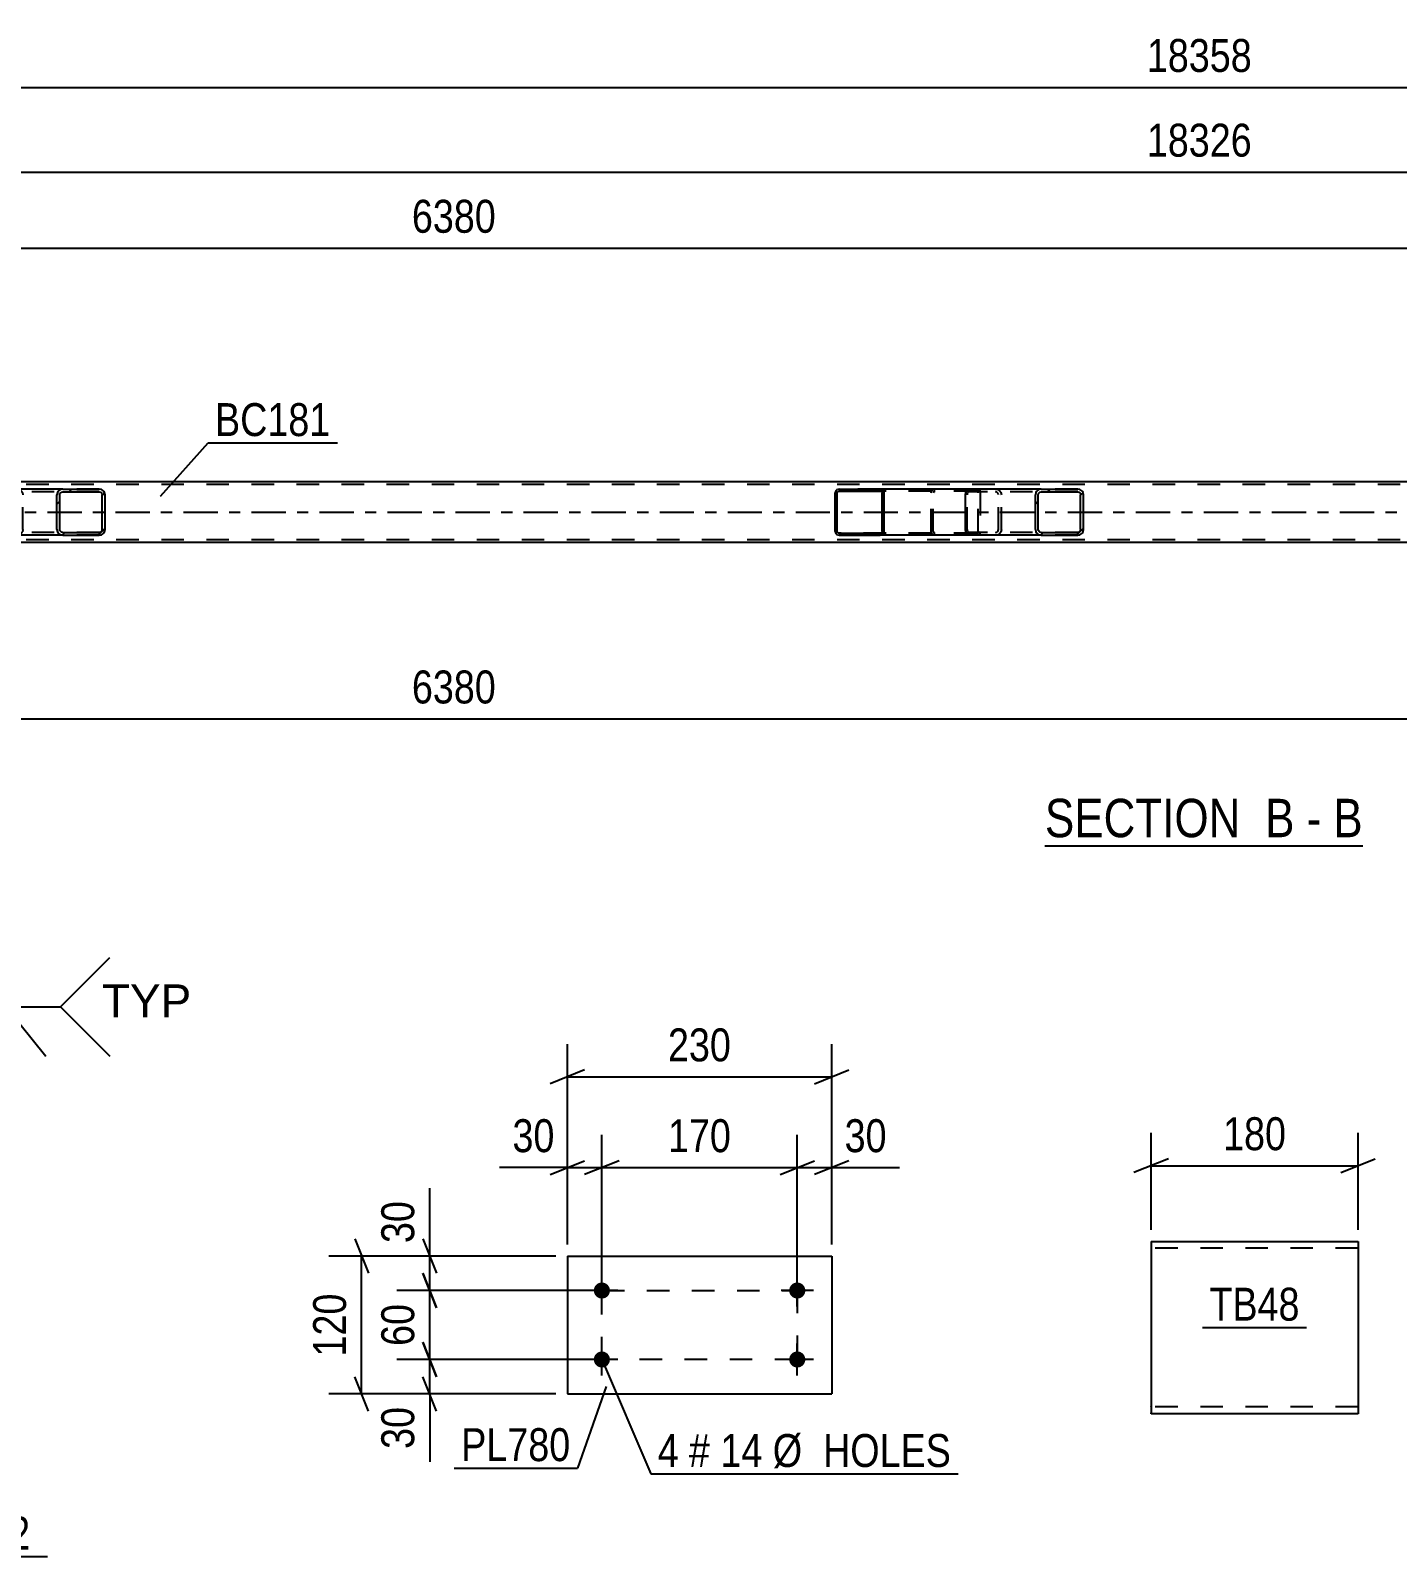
# Model space of a CAD drawing. Header units: millimetres. Extents: x 0 to 841, y 0 to 594.
# Drawn here: x 331.1 to 450.1, y 141.6 to 274.3 of the extents above; entities that cross this region are included whole.
import ezdxf

# ---------------------------------------------------------------- set-up
doc = ezdxf.new("R2010")
doc.units = ezdxf.units.MM
doc.linetypes.add('DXK_LINE_DOT2', pattern=[3.9198, 1.9599, -1.9599])
doc.linetypes.add('DXK_LINE_DOT3', pattern=[5.9187, 2.979, -0.9799, 0.9799, -0.9799])
doc.styles.add('Arial', font='ARIAL.TTF', dxfattribs={"height": 0.2})
doc.styles.add('Arial Narrow', font='ARIALN.TTF', dxfattribs={"height": 0.2})

# ---------------------------------------------------------------- blocks, each defined once
blk = doc.blocks.new('Unknown-318889357-12 - 2780')
at = {"color": 6, "linetype": 'Continuous'}
blk.add_line((419.38, 203.38), (447.03, 203.38), dxfattribs=at)
at = {"color": 0, "linetype": 'Continuous'}
for points in [[(437.49, 204.13), (437.49, 207.63), (419.38, 207.63), (419.38, 204.13)], [(441.1, 204.13), (441.1, 207.63), (438.54, 207.63), (438.54, 204.13)], [(443.42, 204.13), (443.42, 207.63), (442.15, 207.63), (442.15, 204.13)], [(447.03, 204.13), (447.03, 207.63), (444.47, 207.63), (444.47, 204.13)]]:
    blk.add_wipeout(points, dxfattribs=at)
at = {"color": 7, "linetype": 'Continuous', "style": 'Arial Narrow'}
for s, p in [('SECTION ', (419.38, 204.13)), ('B', (438.54, 204.13)), ('B', (444.47, 204.13)), ('-', (442.15, 204.13))]:
    blk.add_text(s, height=3.34, dxfattribs=at).set_placement(p)
blk = doc.blocks.new('Part-318889357-2869 - 2780')
at = {"linetype": 'Continuous'}
h = blk.add_hatch(dxfattribs=at)
h.set_pattern_fill('', scale=0.7, style=0, pattern_type=0)
h.set_pattern_definition([(45, (337.5638, 234.1134), (-1.57154, 1.57154), [])])
h.paths.add_polyline_path([(337.6, 233.93), (337.56, 234.11), (337.45, 234.27), (337.29, 234.37), (337.1, 234.41), (333.92, 234.41), (333.72, 234.37), (333.56, 234.27), (333.45, 234.11), (333.41, 233.93), (333.41, 230.89), (333.45, 230.71), (333.56, 230.55), (333.72, 230.45), (333.92, 230.41), (337.1, 230.41), (337.29, 230.45), (337.45, 230.55), (337.56, 230.71), (337.6, 230.89)])
h.paths.add_polyline_path([(337.33, 230.8), (337.28, 230.72), (337.2, 230.67), (337.1, 230.65), (333.92, 230.65), (333.82, 230.67), (333.74, 230.72), (333.68, 230.8), (333.66, 230.89), (333.66, 233.93), (333.68, 234.02), (333.74, 234.1), (333.82, 234.15), (333.92, 234.17), (337.1, 234.17), (337.2, 234.15), (337.28, 234.1), (337.33, 234.02), (337.35, 233.93), (337.35, 230.89)])
at = {"color": 2, "linetype": 'Continuous'}
for p, q in [((327.34, 233.93), (327.36, 234.11)), ((327.34, 230.89), (327.34, 233.93)), ((327.36, 234.11), (327.42, 234.27)), ((327.42, 234.27), (327.51, 234.37)), ((327.51, 234.37), (327.61, 234.41)), ((333.92, 234.41), (327.61, 234.41)), ((333.45, 234.11), (333.41, 233.93)), ((333.41, 230.89), (333.41, 233.93)), ((333.66, 233.93), (333.68, 234.02)), ((333.66, 230.89), (333.66, 233.93)), ((333.68, 234.02), (333.74, 234.1)), ((333.92, 234.41), (333.72, 234.37)), ((333.74, 234.1), (333.82, 234.15)), ((333.82, 234.15), (333.92, 234.17)), ((333.92, 234.41), (337.1, 234.41)), ((333.92, 234.17), (337.1, 234.17)), ((337.29, 234.37), (337.1, 234.41)), ((337.1, 234.17), (337.2, 234.15)), ((337.2, 234.15), (337.28, 234.1)), ((337.28, 234.1), (337.33, 234.02)), ((337.33, 234.02), (337.35, 233.93)), ((337.35, 230.89), (337.35, 233.93)), ((337.6, 233.93), (337.56, 234.11)), ((337.6, 230.89), (337.6, 233.93)), ((327.36, 230.71), (327.34, 230.89)), ((327.42, 230.55), (327.36, 230.71)), ((327.51, 230.45), (327.42, 230.55)), ((327.61, 230.41), (327.51, 230.45)), ((333.92, 230.41), (327.61, 230.41)), ((333.41, 230.89), (333.45, 230.71)), ((333.68, 230.8), (333.66, 230.89)), ((333.74, 230.72), (333.68, 230.8)), ((333.72, 230.45), (333.92, 230.41)), ((333.82, 230.67), (333.74, 230.72)), ((333.92, 230.65), (333.82, 230.67)), ((333.92, 230.65), (337.1, 230.65)), ((333.92, 230.41), (337.1, 230.41)), ((337.2, 230.67), (337.1, 230.65)), ((337.1, 230.41), (337.29, 230.45)), ((337.28, 230.72), (337.2, 230.67)), ((337.33, 230.8), (337.28, 230.72)), ((337.35, 230.89), (337.33, 230.8)), ((337.56, 230.71), (337.6, 230.89))]:
    blk.add_line(p, q, dxfattribs=at)
at = {"color": 7, "linetype": 'DXK_LINE_DOT2'}
for p, q in [((327.49, 234.02), (327.48, 233.93)), ((327.48, 230.89), (327.48, 233.93)), ((327.52, 234.1), (327.49, 234.02)), ((327.56, 234.15), (327.52, 234.1)), ((327.61, 234.17), (327.56, 234.15)), ((337.1, 234.17), (327.61, 234.17)), ((328.61, 234.17), (328.61, 234.41)), ((329.95, 234.41), (330.14, 234.37)), ((330.05, 234.15), (329.95, 234.17)), ((330.13, 234.1), (330.05, 234.15)), ((330.18, 234.02), (330.13, 234.1)), ((330.2, 233.93), (330.18, 234.02)), ((330.2, 230.89), (330.2, 233.93)), ((330.41, 234.11), (330.45, 233.93)), ((330.45, 230.89), (330.45, 233.93)), ((337.1, 234.41), (333.92, 234.41)), ((327.48, 230.89), (327.49, 230.8)), ((327.49, 230.8), (327.52, 230.72)), ((327.52, 230.72), (327.56, 230.67)), ((327.56, 230.67), (327.61, 230.65)), ((337.1, 230.65), (327.61, 230.65)), ((328.61, 230.41), (328.61, 230.65)), ((329.95, 230.65), (330.05, 230.67)), ((330.14, 230.45), (329.95, 230.41)), ((330.05, 230.67), (330.13, 230.72)), ((330.13, 230.72), (330.18, 230.8)), ((330.18, 230.8), (330.2, 230.89)), ((330.45, 230.89), (330.41, 230.71)), ((337.1, 230.41), (333.92, 230.41))]:
    blk.add_line(p, q, dxfattribs=at)
for centre, start, end in [((329.96, 233.91), 23.8494, 68.8059), ((329.96, 230.9), 291.1941, 336.1506)]:
    blk.add_arc(centre, 0.492, start, end, dxfattribs=at)
at = {"color": 2, "linetype": 'Continuous'}
for centre, start, end in [((333.9, 233.91), 111.1941, 156.1506), ((337.11, 233.91), 23.8494, 68.8059), ((333.9, 230.9), 203.8494, 248.8059), ((337.11, 230.9), 291.1941, 336.1506)]:
    blk.add_arc(centre, 0.492, start, end, dxfattribs=at)
blk = doc.blocks.new('Part-318889357-2870 - 2780')
at = {"linetype": 'Continuous'}
h = blk.add_hatch(dxfattribs=at)
h.set_pattern_fill('', scale=0.7, style=0, pattern_type=0)
h.set_pattern_definition([(45, (405.366, 234.2122), (-1.57154, 1.57154), [])])
h.paths.add_polyline_path([(405.39, 234.09), (405.37, 234.21), (405.29, 234.32), (405.18, 234.39), (405.05, 234.41), (401.48, 234.41), (401.35, 234.39), (401.23, 234.32), (401.16, 234.21), (401.14, 234.09), (401.14, 230.73), (401.16, 230.61), (401.23, 230.5), (401.35, 230.43), (401.48, 230.41), (405.05, 230.41), (405.18, 230.43), (405.29, 230.5), (405.37, 230.61), (405.39, 230.73)])
h.paths.add_polyline_path([(405.21, 230.67), (405.17, 230.62), (405.12, 230.58), (405.05, 230.57), (401.48, 230.57), (401.41, 230.58), (401.36, 230.62), (401.32, 230.67), (401.31, 230.73), (401.31, 234.09), (401.32, 234.15), (401.36, 234.2), (401.41, 234.24), (401.48, 234.25), (405.05, 234.25), (405.12, 234.24), (405.17, 234.2), (405.21, 234.15), (405.22, 234.09), (405.22, 230.73)])
at = {"color": 2, "linetype": 'Continuous'}
for p, q in [((401.16, 234.21), (401.14, 234.09)), ((401.14, 230.73), (401.14, 234.09)), ((401.31, 234.09), (401.32, 234.15)), ((401.31, 230.73), (401.31, 234.09)), ((401.32, 234.15), (401.36, 234.2)), ((401.48, 234.41), (401.35, 234.39)), ((401.36, 234.2), (401.41, 234.24)), ((401.41, 234.24), (401.48, 234.25)), ((401.48, 234.41), (405.05, 234.41)), ((401.48, 234.25), (405.05, 234.25)), ((412.75, 234.41), (405.05, 234.41)), ((405.18, 234.39), (405.05, 234.41)), ((405.05, 234.25), (405.12, 234.24)), ((405.12, 234.24), (405.17, 234.2)), ((405.17, 234.2), (405.21, 234.15)), ((405.21, 234.15), (405.22, 234.09)), ((405.22, 230.73), (405.22, 234.09)), ((405.39, 234.09), (405.37, 234.21)), ((405.39, 230.73), (405.39, 234.09)), ((401.14, 230.73), (401.16, 230.61)), ((401.32, 230.67), (401.31, 230.73)), ((401.36, 230.62), (401.32, 230.67)), ((401.35, 230.43), (401.48, 230.41)), ((401.41, 230.58), (401.36, 230.62)), ((401.48, 230.57), (401.41, 230.58)), ((401.48, 230.57), (405.05, 230.57)), ((401.48, 230.41), (405.05, 230.41)), ((405.12, 230.58), (405.05, 230.57)), ((405.05, 230.41), (405.18, 230.43)), ((412.75, 230.41), (405.05, 230.41)), ((405.17, 230.62), (405.12, 230.58)), ((405.21, 230.67), (405.17, 230.62)), ((405.22, 230.73), (405.21, 230.67)), ((405.37, 230.61), (405.39, 230.73))]:
    blk.add_line(p, q, dxfattribs=at)
at = {"color": 7, "linetype": 'DXK_LINE_DOT2'}
for p, q in [((405.05, 234.41), (401.48, 234.41)), ((413.4, 234.25), (401.48, 234.25)), ((409.48, 234.09), (409.51, 234.21)), ((409.48, 230.73), (409.48, 234.09)), ((409.67, 234.15), (409.65, 234.09)), ((409.65, 230.73), (409.65, 234.09)), ((409.7, 234.2), (409.67, 234.15)), ((409.69, 234.39), (409.83, 234.41)), ((409.7, 234.2), (409.72, 234.21)), ((409.72, 234.21), (409.76, 234.24)), ((409.76, 234.24), (409.83, 234.25)), ((413.4, 234.41), (412.75, 234.41)), ((413.4, 234.41), (413.53, 234.39)), ((413.47, 234.24), (413.4, 234.25)), ((413.52, 234.2), (413.47, 234.24)), ((413.56, 234.15), (413.52, 234.2)), ((413.57, 234.09), (413.56, 234.15)), ((413.57, 230.73), (413.57, 234.09)), ((413.72, 234.21), (413.74, 234.11)), ((413.74, 234.11), (413.74, 234.09)), ((413.74, 234.09), (413.74, 230.73)), ((413.4, 230.57), (401.48, 230.57)), ((405.05, 230.41), (401.48, 230.41)), ((409.51, 230.61), (409.48, 230.73)), ((409.65, 230.73), (409.67, 230.67)), ((409.67, 230.67), (409.7, 230.62)), ((409.83, 230.41), (409.69, 230.43)), ((409.7, 230.62), (409.72, 230.61)), ((409.72, 230.61), (409.76, 230.58)), ((409.76, 230.58), (409.83, 230.57)), ((413.4, 230.41), (412.75, 230.41)), ((413.4, 230.57), (413.47, 230.58)), ((413.53, 230.43), (413.4, 230.41)), ((413.47, 230.58), (413.52, 230.62)), ((413.52, 230.62), (413.56, 230.67)), ((413.56, 230.67), (413.57, 230.73)), ((413.74, 230.73), (413.72, 230.61))]:
    blk.add_line(p, q, dxfattribs=at)
at = {"color": 2, "linetype": 'Continuous'}
for centre, start, end in [((401.46, 234.08), 110.7583, 155.68), ((405.06, 234.08), 24.32, 69.2417), ((401.46, 230.74), 204.32, 249.2417), ((405.06, 230.74), 290.7583, 335.68)]:
    blk.add_arc(centre, 0.331, start, end, dxfattribs=at)
at = {"color": 7, "linetype": 'DXK_LINE_DOT2'}
for centre, start, end in [((409.81, 234.08), 110.7583, 155.68), ((413.41, 234.08), 24.32, 69.2417), ((409.81, 230.74), 204.32, 249.2417), ((413.41, 230.74), 290.7583, 335.68)]:
    blk.add_arc(centre, 0.331, start, end, dxfattribs=at)
blk = doc.blocks.new('Part-318889357-3009 - 2780')
at = {"color": 2, "linetype": 'Continuous'}
for p, q in [((494.76, 235.05), (245.54, 235.05)), ((494.76, 229.77), (245.54, 229.77))]:
    blk.add_line(p, q, dxfattribs=at)
at = {"color": 7, "linetype": 'DXK_LINE_DOT2'}
for p, q in [((763.88, 234.81), (101.76, 234.81)), ((763.88, 230.01), (101.76, 230.01))]:
    blk.add_line(p, q, dxfattribs=at)
at = {"color": 7, "linetype": 'DXK_LINE_DOT3'}
blk.add_line((101.76, 232.41), (763.88, 232.41), dxfattribs=at)
blk = doc.blocks.new('Part-318889357-3010 - 2780')
at = {"linetype": 'Continuous'}
h = blk.add_hatch(dxfattribs=at)
h.set_pattern_fill('', scale=0.7, style=0, pattern_type=0)
h.set_pattern_definition([(45, (422.698, 234.1134), (-1.57154, 1.57154), [])])
h.paths.add_polyline_path([(422.74, 233.93), (422.7, 234.11), (422.59, 234.27), (422.43, 234.37), (422.23, 234.41), (419.05, 234.41), (418.86, 234.37), (418.69, 234.27), (418.58, 234.11), (418.55, 233.93), (418.55, 230.89), (418.58, 230.71), (418.69, 230.55), (418.86, 230.45), (419.05, 230.41), (422.23, 230.41), (422.43, 230.45), (422.59, 230.55), (422.7, 230.71), (422.74, 230.89)])
h.paths.add_polyline_path([(422.47, 230.8), (422.41, 230.72), (422.33, 230.67), (422.23, 230.65), (419.05, 230.65), (418.95, 230.67), (418.87, 230.72), (418.82, 230.8), (418.8, 230.89), (418.8, 233.93), (418.82, 234.02), (418.87, 234.1), (418.95, 234.15), (419.05, 234.17), (422.23, 234.17), (422.33, 234.15), (422.41, 234.1), (422.47, 234.02), (422.48, 233.93), (422.48, 230.89)])
at = {"color": 2, "linetype": 'Continuous'}
for p, q in [((412.48, 233.93), (412.5, 234.11)), ((412.48, 230.89), (412.48, 233.93)), ((412.5, 234.11), (412.56, 234.27)), ((412.56, 234.27), (412.65, 234.37)), ((412.65, 234.37), (412.75, 234.41)), ((419.05, 234.41), (412.75, 234.41)), ((418.58, 234.11), (418.55, 233.93)), ((418.55, 230.89), (418.55, 233.93)), ((418.8, 233.93), (418.82, 234.02)), ((418.8, 230.89), (418.8, 233.93)), ((418.82, 234.02), (418.87, 234.1)), ((419.05, 234.41), (418.86, 234.37)), ((418.87, 234.1), (418.95, 234.15)), ((418.95, 234.15), (419.05, 234.17)), ((419.05, 234.41), (422.23, 234.41)), ((419.05, 234.17), (422.23, 234.17)), ((422.43, 234.37), (422.23, 234.41)), ((422.23, 234.17), (422.33, 234.15)), ((422.33, 234.15), (422.41, 234.1)), ((422.41, 234.1), (422.47, 234.02)), ((422.47, 234.02), (422.48, 233.93)), ((422.48, 230.89), (422.48, 233.93)), ((422.74, 233.93), (422.7, 234.11)), ((422.74, 230.89), (422.74, 233.93)), ((412.5, 230.71), (412.48, 230.89)), ((412.56, 230.55), (412.5, 230.71)), ((412.65, 230.45), (412.56, 230.55)), ((412.75, 230.41), (412.65, 230.45)), ((419.05, 230.41), (412.75, 230.41)), ((418.55, 230.89), (418.58, 230.71)), ((418.82, 230.8), (418.8, 230.89)), ((418.87, 230.72), (418.82, 230.8)), ((418.86, 230.45), (419.05, 230.41)), ((418.95, 230.67), (418.87, 230.72)), ((419.05, 230.65), (418.95, 230.67)), ((419.05, 230.65), (422.23, 230.65)), ((419.05, 230.41), (422.23, 230.41)), ((422.33, 230.67), (422.23, 230.65)), ((422.23, 230.41), (422.43, 230.45)), ((422.41, 230.72), (422.33, 230.67)), ((422.47, 230.8), (422.41, 230.72)), ((422.48, 230.89), (422.47, 230.8)), ((422.7, 230.71), (422.74, 230.89))]:
    blk.add_line(p, q, dxfattribs=at)
at = {"color": 7, "linetype": 'DXK_LINE_DOT2'}
for p, q in [((412.62, 234.02), (412.61, 233.93)), ((412.61, 230.89), (412.61, 233.93)), ((412.65, 234.1), (412.62, 234.02)), ((412.7, 234.15), (412.65, 234.1)), ((412.75, 234.17), (412.7, 234.15)), ((422.23, 234.17), (412.75, 234.17)), ((413.74, 234.17), (413.74, 234.41)), ((415.08, 234.41), (415.28, 234.37)), ((415.18, 234.15), (415.08, 234.17)), ((415.26, 234.1), (415.18, 234.15)), ((415.32, 234.02), (415.26, 234.1)), ((415.33, 233.93), (415.32, 234.02)), ((415.33, 230.89), (415.33, 233.93)), ((415.55, 234.11), (415.59, 233.93)), ((415.59, 230.89), (415.59, 233.93)), ((422.23, 234.41), (419.05, 234.41)), ((412.61, 230.89), (412.62, 230.8)), ((412.62, 230.8), (412.65, 230.72)), ((412.65, 230.72), (412.7, 230.67)), ((412.7, 230.67), (412.75, 230.65)), ((422.23, 230.65), (412.75, 230.65)), ((413.74, 230.41), (413.74, 230.65)), ((415.08, 230.65), (415.18, 230.67)), ((415.28, 230.45), (415.08, 230.41)), ((415.18, 230.67), (415.26, 230.72)), ((415.26, 230.72), (415.32, 230.8)), ((415.32, 230.8), (415.33, 230.89)), ((415.59, 230.89), (415.55, 230.71)), ((422.23, 230.41), (419.05, 230.41))]:
    blk.add_line(p, q, dxfattribs=at)
for centre, start, end in [((415.1, 233.91), 23.8494, 68.8059), ((415.1, 230.9), 291.1941, 336.1506)]:
    blk.add_arc(centre, 0.492, start, end, dxfattribs=at)
at = {"color": 2, "linetype": 'Continuous'}
for centre, start, end in [((419.03, 233.91), 111.1941, 156.1506), ((422.25, 233.91), 23.8494, 68.8059), ((419.03, 230.9), 203.8494, 248.8059), ((422.25, 230.9), 291.1941, 336.1506)]:
    blk.add_arc(centre, 0.492, start, end, dxfattribs=at)
blk = doc.blocks.new('Part-318889357-19236 - 19235')
at = {"color": 2, "linetype": 'Continuous'}
for p, q in [((377.83, 167.69), (377.83, 155.69)), ((377.83, 167.69), (400.83, 167.69)), ((400.83, 167.69), (400.83, 155.69)), ((377.83, 155.69), (400.83, 155.69))]:
    blk.add_line(p, q, dxfattribs=at)
blk = doc.blocks.new('Bolt-318889357-19237 - 19235')
at = {"linetype": 'Continuous'}
for points in [[(380.83, 163.99, -1), (380.83, 165.39, -1)], [(397.83, 163.99, -1), (397.83, 165.39, -1)], [(380.83, 157.99, -1), (380.83, 159.39, -1)], [(397.83, 157.99, -1), (397.83, 159.39, -1)]]:
    blk.add_hatch(color=1, dxfattribs=at).paths.add_polyline_path(points)
at = {"color": 1, "linetype": 'Continuous'}
for p, q in [((380.83, 163.29), (380.83, 166.09)), ((397.83, 163.29), (397.83, 166.09)), ((382.23, 164.69), (379.43, 164.69)), ((399.23, 164.69), (396.43, 164.69)), ((380.83, 157.29), (380.83, 160.09)), ((397.83, 157.29), (397.83, 160.09)), ((382.23, 158.69), (379.43, 158.69)), ((399.23, 158.69), (396.43, 158.69))]:
    blk.add_line(p, q, dxfattribs=at)
blk = doc.blocks.new('Part-318889357-25932 - 25931')
at = {"color": 2, "linetype": 'Continuous'}
for p, q in [((428.62, 168.97), (428.62, 154.06)), ((428.62, 168.97), (446.62, 168.97)), ((446.62, 168.97), (446.62, 153.97)), ((428.62, 153.97), (428.62, 154.06)), ((446.62, 153.97), (428.62, 153.97))]:
    blk.add_line(p, q, dxfattribs=at)
at = {"color": 7, "linetype": 'DXK_LINE_DOT2'}
for p, q in [((446.62, 168.37), (428.62, 168.37)), ((428.62, 154.57), (428.62, 154.61)), ((446.62, 154.57), (428.62, 154.57)), ((446.62, 154.57), (446.62, 154.61))]:
    blk.add_line(p, q, dxfattribs=at)
blk = doc.blocks.new('Rectangle-318889357-26230 - 19235')
at = {"color": 1, "linetype": 'DXK_LINE_DOT2'}
blk.add_lwpolyline([(380.83, 164.69), (397.83, 164.69), (397.83, 158.69), (380.83, 158.69), (380.83, 164.69)], close=True, dxfattribs=at)
blk = doc.blocks.new('StraightDimension-318889357-3105 - 2780')
at = {"color": 7, "linetype": 'Continuous'}
blk.add_line((240.34, 214.42), (495.56, 214.42), dxfattribs=at)
at = {"color": 0}
blk.add_wipeout([(372.21, 215.17), (372.21, 219.37), (363.7, 219.37), (363.7, 215.17)], dxfattribs=at)
at = {"color": 3, "style": 'Arial Narrow'}
blk.add_text('6380', height=2.863, dxfattribs=at).set_placement((364.3, 215.77))
blk = doc.blocks.new('StraightDimension-318889357-3210 - 2780')
at = {"color": 7, "linetype": 'Continuous'}
blk.add_line((240.34, 255.37), (495.56, 255.37), dxfattribs=at)
at = {"color": 0}
blk.add_wipeout([(372.21, 256.12), (372.21, 260.32), (363.7, 260.32), (363.7, 256.12)], dxfattribs=at)
at = {"color": 3, "style": 'Arial Narrow'}
blk.add_text('6380', height=2.863, dxfattribs=at).set_placement((364.3, 256.72))
blk = doc.blocks.new('StraightDimension-318889357-3225 - 2780')
at = {"color": 7, "linetype": 'Continuous'}
blk.add_line((90.9, 269.36), (774.74, 269.36), dxfattribs=at)
at = {"color": 0}
blk.add_wipeout([(437.99, 270.11), (437.99, 274.31), (427.65, 274.31), (427.65, 270.11)], dxfattribs=at)
at = {"color": 3, "style": 'Arial Narrow'}
blk.add_text('18358', height=2.863, dxfattribs=at).set_placement((428.25, 270.71))
blk = doc.blocks.new('StraightDimension-318889357-14794 - 2780')
at = {"color": 7, "linetype": 'Continuous'}
blk.add_line((91.54, 261.99), (774.1, 261.99), dxfattribs=at)
at = {"color": 0}
blk.add_wipeout([(437.99, 262.74), (437.99, 266.94), (427.65, 266.94), (427.65, 262.74)], dxfattribs=at)
at = {"color": 3, "style": 'Arial Narrow'}
blk.add_text('18326', height=2.863, dxfattribs=at).set_placement((428.25, 263.34))
blk = doc.blocks.new('StraightDimension-318889357-19251 - 19235')
at = {"color": 7, "linetype": 'Continuous'}
for p, q in [((359.32, 169.19), (360.52, 166.19)), ((376.83, 167.69), (357.07, 167.69)), ((359.92, 155.69), (359.92, 167.69)), ((360.52, 154.19), (359.32, 157.19)), ((376.83, 155.69), (357.07, 155.69))]:
    blk.add_line(p, q, dxfattribs=at)
at = {"color": 0}
blk.add_wipeout([(359.17, 165.04), (354.97, 165.04), (354.97, 158.35), (359.17, 158.35)], dxfattribs=at)
at = {"color": 3, "style": 'Arial Narrow'}
blk.add_text('120', height=2.863, rotation=90.0002, dxfattribs=at).set_placement((358.57, 158.95))
blk = doc.blocks.new('StraightDimension-318889357-19255 - 19235')
at = {"color": 7, "linetype": 'Continuous'}
for p, q in [((397.83, 165.69), (397.83, 178.23)), ((400.83, 168.69), (400.83, 178.23)), ((396.33, 174.78), (399.33, 175.98)), ((397.83, 175.38), (400.83, 175.38)), ((402.33, 175.98), (399.33, 174.78)), ((400.83, 175.38), (406.73, 175.38)), ((400.83, 175.38), (406.73, 175.38))]:
    blk.add_line(p, q, dxfattribs=at)
at = {"color": 0}
blk.add_wipeout([(406.21, 176.13), (406.21, 180.33), (401.35, 180.33), (401.35, 176.13)], dxfattribs=at)
at = {"color": 3, "style": 'Arial Narrow'}
blk.add_text('30', height=2.863, dxfattribs=at).set_placement((401.95, 176.73))
blk = doc.blocks.new('StraightDimension-318889357-19256 - 19235')
at = {"color": 7, "linetype": 'Continuous'}
for p, q in [((380.83, 165.69), (380.83, 178.23)), ((397.83, 165.69), (397.83, 178.23)), ((382.33, 175.98), (379.33, 174.78)), ((380.83, 175.38), (397.83, 175.38)), ((396.33, 174.78), (399.33, 175.98))]:
    blk.add_line(p, q, dxfattribs=at)
at = {"color": 0}
blk.add_wipeout([(392.67, 176.13), (392.67, 180.33), (385.98, 180.33), (385.98, 176.13)], dxfattribs=at)
at = {"color": 3, "style": 'Arial Narrow'}
blk.add_text('170', height=2.863, dxfattribs=at).set_placement((386.58, 176.73))
blk = doc.blocks.new('StraightDimension-318889357-19257 - 19235')
at = {"color": 7, "linetype": 'Continuous'}
for p, q in [((377.83, 168.69), (377.83, 178.23)), ((380.83, 165.69), (380.83, 178.23)), ((377.83, 175.38), (371.92, 175.38)), ((377.83, 175.38), (371.92, 175.38)), ((376.33, 174.78), (379.33, 175.98)), ((377.83, 175.38), (380.83, 175.38)), ((382.33, 175.98), (379.33, 174.78))]:
    blk.add_line(p, q, dxfattribs=at)
at = {"color": 0}
blk.add_wipeout([(377.3, 176.13), (377.3, 180.33), (372.45, 180.33), (372.45, 176.13)], dxfattribs=at)
at = {"color": 3, "style": 'Arial Narrow'}
blk.add_text('30', height=2.863, dxfattribs=at).set_placement((373.05, 176.73))
blk = doc.blocks.new('StraightDimension-318889357-19267 - 19235')
at = {"color": 7, "linetype": 'Continuous'}
for p, q in [((377.83, 168.69), (377.83, 186.13)), ((400.83, 168.69), (400.83, 186.13)), ((379.33, 183.88), (376.33, 182.68)), ((377.83, 183.28), (400.83, 183.28)), ((399.33, 182.68), (402.33, 183.88))]:
    blk.add_line(p, q, dxfattribs=at)
at = {"color": 0}
blk.add_wipeout([(392.67, 184.03), (392.67, 188.23), (385.98, 188.23), (385.98, 184.03)], dxfattribs=at)
at = {"color": 3, "style": 'Arial Narrow'}
blk.add_text('230', height=2.863, dxfattribs=at).set_placement((386.58, 184.63))
blk = doc.blocks.new('StraightDimension-318889357-26198 - 19235')
at = {"color": 7, "linetype": 'Continuous'}
for p, q in [((365.85, 167.69), (365.85, 173.6)), ((365.85, 167.69), (365.85, 173.6)), ((365.25, 169.19), (366.45, 166.19)), ((376.83, 167.69), (363, 167.69)), ((365.85, 164.69), (365.85, 167.69)), ((366.45, 163.19), (365.25, 166.19)), ((379.83, 164.69), (363, 164.69))]:
    blk.add_line(p, q, dxfattribs=at)
at = {"color": 0}
blk.add_wipeout([(365.1, 173.08), (360.9, 173.08), (360.9, 168.22), (365.1, 168.22)], dxfattribs=at)
at = {"color": 3, "style": 'Arial Narrow'}
blk.add_text('30', height=2.863, rotation=90.0002, dxfattribs=at).set_placement((364.5, 168.82))
blk = doc.blocks.new('StraightDimension-318889357-26199 - 19235')
at = {"color": 7, "linetype": 'Continuous'}
for p, q in [((365.25, 166.19), (366.45, 163.19)), ((379.83, 164.69), (363, 164.69)), ((365.85, 158.69), (365.85, 164.69)), ((366.45, 157.19), (365.25, 160.19)), ((379.83, 158.69), (363, 158.69))]:
    blk.add_line(p, q, dxfattribs=at)
at = {"color": 0}
blk.add_wipeout([(365.1, 164.12), (360.9, 164.12), (360.9, 159.27), (365.1, 159.27)], dxfattribs=at)
at = {"color": 3, "style": 'Arial Narrow'}
blk.add_text('60', height=2.863, rotation=90.0002, dxfattribs=at).set_placement((364.5, 159.87))
blk = doc.blocks.new('StraightDimension-318889357-26200 - 19235')
at = {"color": 7, "linetype": 'Continuous'}
for p, q in [((365.25, 160.19), (366.45, 157.19)), ((379.83, 158.69), (363, 158.69)), ((365.85, 155.69), (365.85, 158.69)), ((366.45, 154.19), (365.25, 157.19)), ((376.83, 155.69), (363, 155.69)), ((365.85, 155.69), (365.85, 149.79)), ((365.85, 155.69), (365.85, 149.79))]:
    blk.add_line(p, q, dxfattribs=at)
at = {"color": 0}
blk.add_wipeout([(365.1, 155.17), (360.9, 155.17), (360.9, 150.31), (365.1, 150.31)], dxfattribs=at)
at = {"color": 3, "style": 'Arial Narrow'}
blk.add_text('30', height=2.863, rotation=90.0002, dxfattribs=at).set_placement((364.5, 150.91))
blk = doc.blocks.new('StraightDimension-318889357-26071 - 25931')
at = {"color": 7, "linetype": 'Continuous'}
for p, q in [((428.62, 169.97), (428.62, 178.4)), ((446.62, 169.97), (446.62, 178.4)), ((430.12, 176.15), (427.12, 174.95)), ((428.62, 175.55), (446.62, 175.55)), ((445.12, 174.95), (448.12, 176.15))]:
    blk.add_line(p, q, dxfattribs=at)
at = {"color": 0}
blk.add_wipeout([(440.96, 176.3), (440.96, 180.5), (434.28, 180.5), (434.28, 176.3)], dxfattribs=at)
at = {"color": 3, "style": 'Arial Narrow'}
blk.add_text('180', height=2.863, dxfattribs=at).set_placement((434.88, 176.9))
blk = doc.blocks.new('Mark-318889357-3005 - 2780')
at = {"color": 0}
blk.add_wipeout([(357.22, 239.03), (357.22, 242.03), (347.17, 242.03), (347.17, 239.03)], dxfattribs=at)
blk.add_wipeout([(357.22, 239.03), (357.22, 242.03), (347.17, 242.03), (347.17, 239.03)], dxfattribs=at)
at = {"color": 30, "linetype": 'Continuous'}
for p, q in [((342.43, 233.8), (346.57, 238.43)), ((346.57, 238.43), (357.82, 238.43))]:
    blk.add_line(p, q, dxfattribs=at)
at = {"color": 3, "style": 'Arial Narrow'}
blk.add_text('BC181', height=2.863, dxfattribs=at).set_placement((347.17, 239.03))
blk = doc.blocks.new('WeldMark-318889357-6486 - 6204')
at = {"linetype": 'Continuous'}
for points in [[(309.35, 174.37), (306.63, 172.9), (308.34, 175.47)], [(317.77, 174.6), (315.71, 172.3), (316.45, 175.3)]]:
    blk.add_hatch(color=30, dxfattribs=at).paths.add_polyline_path(points)
at = {"color": 30, "linetype": 'Continuous'}
for p, q in [((306.63, 172.9), (324.72, 189.36)), ((315.71, 172.3), (324.72, 189.36)), ((324.72, 189.36), (333.72, 189.36))]:
    blk.add_line(p, q, dxfattribs=at)
at = {"color": 3, "linetype": 'Continuous'}
for q in [(332.44, 185.08), (329.01, 185.08)]:
    blk.add_line((329.01, 189.36), q, dxfattribs=at)
for start, end in [(90, 270), (270, 90)]:
    blk.add_arc((324.72, 189.36), 1.5, start, end, dxfattribs=at)
at = {"color": 0, "linetype": 'Continuous'}
blk.add_wipeout([(345.1, 188.46), (345.1, 191.46), (337.32, 191.46), (337.32, 188.46)], dxfattribs=at)
blk.add_wipeout([(345.1, 188.46), (345.1, 191.46), (337.32, 191.46), (337.32, 188.46)], dxfattribs=at)
at = {"color": 3, "linetype": 'Continuous'}
for q in [(338.01, 193.65), (338.01, 185.08)]:
    blk.add_line((333.72, 189.36), q, dxfattribs=at)
at = {"color": 3, "linetype": 'Continuous', "style": 'Arial'}
blk.add_text('TYP', height=2.865, dxfattribs=at).set_placement((337.32, 188.46))
blk = doc.blocks.new('MarkSet-318889357-6535 - 6204')
at = {"color": 0}
for points in [[(322.34, 142.15), (322.34, 145.15), (318.87, 145.15), (318.87, 142.15)], [(331.09, 142.15), (331.09, 145.15), (323.24, 145.15), (323.24, 142.15)]]:
    blk.add_wipeout(points, dxfattribs=at)
for points in [[(322.34, 142.15), (322.34, 145.15), (318.87, 145.15), (318.87, 142.15)], [(331.09, 142.15), (331.09, 145.15), (323.24, 145.15), (323.24, 142.15)]]:
    blk.add_wipeout(points, dxfattribs=at)
at = {"color": 30, "linetype": 'Continuous'}
for p, q in [((309, 156.32), (318.27, 141.55)), ((318.27, 141.55), (332.59, 141.55))]:
    blk.add_line(p, q, dxfattribs=at)
at = {"color": 3, "style": 'Arial Narrow'}
for s, p in [('4x', (318.87, 142.15)), ('ST32', (323.24, 142.15))]:
    blk.add_text(s, height=2.863, dxfattribs=at).set_placement(p)
blk = doc.blocks.new('Mark-318889357-19270 - 19235')
at = {"color": 0}
blk.add_wipeout([(378.1, 149.85), (378.1, 152.85), (368.59, 152.85), (368.59, 149.85)], dxfattribs=at)
blk.add_wipeout([(378.1, 149.85), (378.1, 152.85), (368.59, 152.85), (368.59, 149.85)], dxfattribs=at)
at = {"color": 30, "linetype": 'Continuous'}
for p in [(381.2, 156.33), (367.99, 149.25)]:
    blk.add_line(p, (378.7, 149.25), dxfattribs=at)
at = {"color": 3, "style": 'Arial Narrow'}
blk.add_text('PL780', height=2.863, dxfattribs=at).set_placement((368.59, 149.85))
blk = doc.blocks.new('Mark-318889357-26240 - 19235')
at = {"color": 0}
for points in [[(387.51, 149.34), (387.51, 152.34), (385.69, 152.34), (385.69, 149.34)], [(390.24, 149.34), (390.24, 152.34), (388.41, 152.34), (388.41, 149.34)], [(394.8, 149.34), (394.8, 152.34), (391.14, 152.34), (391.14, 149.34)], [(411.23, 149.34), (411.23, 152.34), (395.7, 152.34), (395.7, 149.34)]]:
    blk.add_wipeout(points, dxfattribs=at)
for points in [[(387.51, 149.34), (387.51, 152.34), (385.69, 152.34), (385.69, 149.34)], [(390.24, 149.34), (390.24, 152.34), (388.41, 152.34), (388.41, 149.34)], [(394.8, 149.34), (394.8, 152.34), (391.14, 152.34), (391.14, 149.34)], [(411.23, 149.34), (411.23, 152.34), (395.7, 152.34), (395.7, 149.34)]]:
    blk.add_wipeout(points, dxfattribs=at)
at = {"color": 7, "linetype": 'Continuous'}
for p, q in [((380.76, 158.83), (385.09, 148.74)), ((385.09, 148.74), (411.83, 148.74))]:
    blk.add_line(p, q, dxfattribs=at)
at = {"color": 3, "style": 'Arial Narrow'}
for s, height, p in [('4', 2.86, (385.69, 149.34)), ('#', 2.86, (388.41, 149.34)), ('14', 2.863, (391.14, 149.34)), ('Ø  HOLES', 2.863, (395.7, 149.34))]:
    blk.add_text(s, height=height, dxfattribs=at).set_placement(p)
blk = doc.blocks.new('Mark-318889357-26080 - 25931')
at = {"color": 0}
blk.add_wipeout([(441.55, 162.07), (441.55, 165.07), (433.69, 165.07), (433.69, 162.07)], dxfattribs=at)
blk.add_wipeout([(441.55, 162.07), (441.55, 165.07), (433.69, 165.07), (433.69, 162.07)], dxfattribs=at)
at = {"color": 30, "linetype": 'Continuous'}
blk.add_line((433.09, 161.47), (442.15, 161.47), dxfattribs=at)
at = {"color": 3, "style": 'Arial Narrow'}
blk.add_text('TB48', height=2.863, dxfattribs=at).set_placement((433.69, 162.07))

msp = doc.modelspace()

# ---------------------------------------------------------------- block references
for name in ['StraightDimension-318889357-3210 - 2780', 'Part-318889357-3009 - 2780', 'Part-318889357-2869 - 2780', 'Part-318889357-2870 - 2780', 'Part-318889357-3010 - 2780', 'Unknown-318889357-12 - 2780', 'WeldMark-318889357-6486 - 6204', 'StraightDimension-318889357-26071 - 25931', 'StraightDimension-318889357-19251 - 19235', 'Part-318889357-25932 - 25931', 'Part-318889357-19236 - 19235', 'Bolt-318889357-19237 - 19235', 'Rectangle-318889357-26230 - 19235', 'MarkSet-318889357-6535 - 6204']:
    msp.add_blockref(name, (0, 0))

# ---------------------------------------------------------------- next in the draw order: block references
for name in ['StraightDimension-318889357-3225 - 2780', 'StraightDimension-318889357-3105 - 2780', 'StraightDimension-318889357-19255 - 19235', 'Mark-318889357-26080 - 25931']:
    msp.add_blockref(name, (0, 0))

# ---------------------------------------------------------------- next in the draw order: block references
for name in ['StraightDimension-318889357-14794 - 2780', 'StraightDimension-318889357-19256 - 19235']:
    msp.add_blockref(name, (0, 0))

# ---------------------------------------------------------------- next in the draw order: block references
for name in ['Mark-318889357-3005 - 2780', 'StraightDimension-318889357-19257 - 19235']:
    msp.add_blockref(name, (0, 0))

# ---------------------------------------------------------------- next in the draw order: block references
msp.add_blockref('StraightDimension-318889357-19267 - 19235', (0, 0))

# ---------------------------------------------------------------- next in the draw order: block references
msp.add_blockref('StraightDimension-318889357-26198 - 19235', (0, 0))

# ---------------------------------------------------------------- next in the draw order: block references
msp.add_blockref('StraightDimension-318889357-26199 - 19235', (0, 0))

# ---------------------------------------------------------------- next in the draw order: block references
msp.add_blockref('StraightDimension-318889357-26200 - 19235', (0, 0))

# ---------------------------------------------------------------- next in the draw order: block references
msp.add_blockref('Mark-318889357-19270 - 19235', (0, 0))

# ---------------------------------------------------------------- next in the draw order: block references
msp.add_blockref('Mark-318889357-26240 - 19235', (0, 0))

doc.saveas('drawing.dxf')
